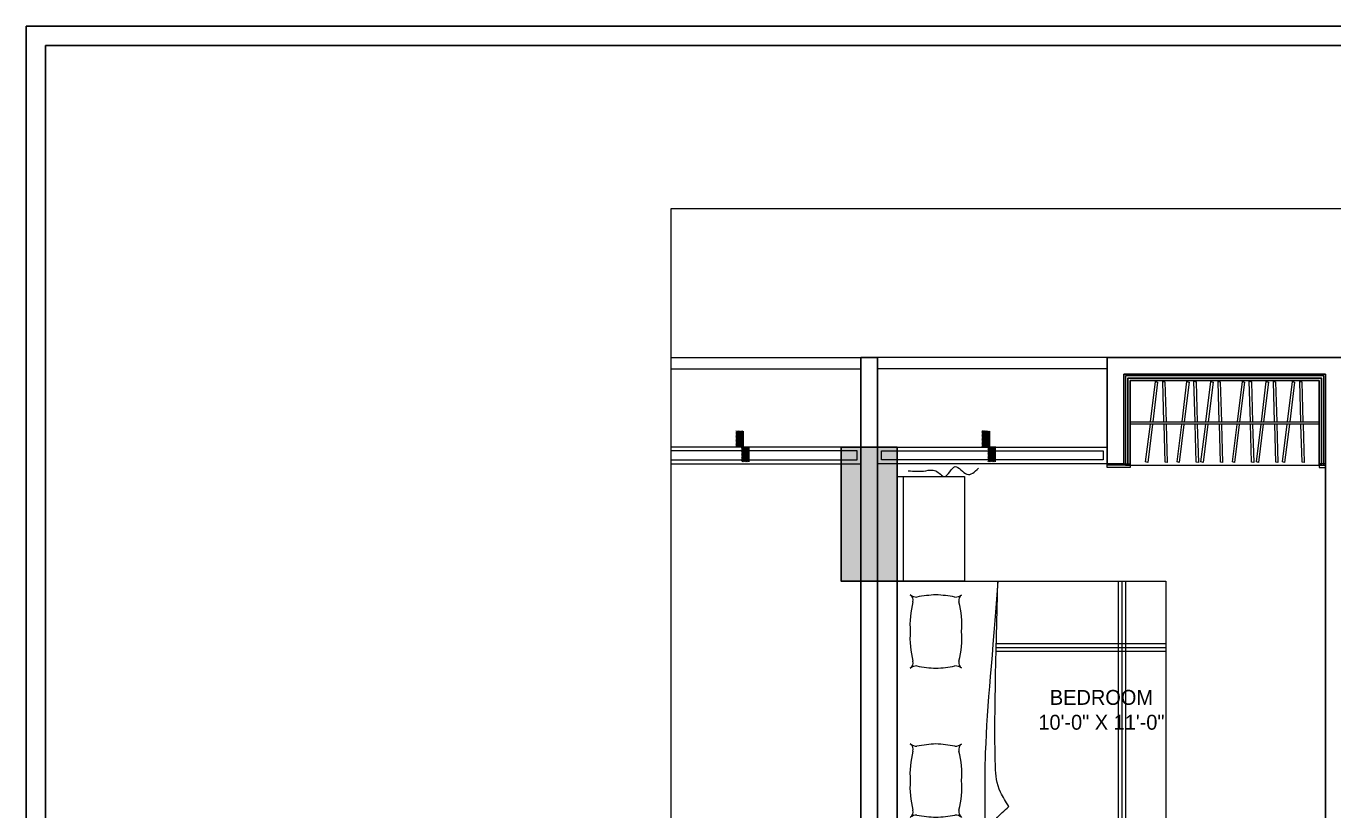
# Model space of a CAD drawing. Header units: inches. Extents: x 50354 to 53215, y -7830 to -6529.
# Drawn here: x 50354.3 to 50704.7, y -6739.6 to -6529.2 of the extents above; entities that cross this region are included whole.
import ezdxf

# ---------------------------------------------------------------- set-up
doc = ezdxf.new("R2010")
doc.units = ezdxf.units.IN
doc.header["$MEASUREMENT"] = 0
for name, color, linetype, lineweight in [('01_AR_furn', 32, 'Continuous', 9), ('FLOORING', 213, 'Continuous', 15), ('FUR', 252, 'Continuous', 18), ('LVL.', 5, 'Continuous', 35), ('SK COLUMN', 7, 'Continuous', 30), ('wall', 7, 'Continuous', 30)]:
    doc.layers.add(name, color=color, linetype=linetype, lineweight=lineweight)
doc.layers.add('FUNITURE', color=7, linetype='Continuous', lineweight=15, true_color=0x7d7673)
for name, color, linetype in [('granite', 16, 'Continuous'), ('TEXT', 7, 'Continuous'), ('WINDOW', 5, 'Continuous')]:
    doc.layers.add(name, color=color, linetype=linetype)
doc.styles.get("Standard").update_dxf_attribs({"font": 'ARLRDBD.TTF', "height": 3})

# ---------------------------------------------------------------- blocks, each defined once
blk = doc.blocks.new('A$C429F5545')
at = {"layer": 'FLOORING', "ltscale": 20}
h = blk.add_hatch(dxfattribs=at)
h.set_pattern_fill('ANSI31', color=256)
h.set_pattern_definition([(45, (-31983.55618, 2830.83705), (-0.08838834765, 0.08838834765), [])])
h.paths.add_polyline_path([(2, 1.78), (0.01, 1.78), (0, 0.78), (1.99, 0.78), (1.99, 1)])
h.paths.add_polyline_path([(4.15, 1), (1.99, 1), (1.99, 0), (4.15, 0)])
at = {"layer": 'FLOORING', "ltscale": 20, "const_width": 0.2}
blk.add_lwpolyline([(0, 1.78), (1.99, 1.78), (1.99, 1), (4.15, 1)], dxfattribs=at)
blk = doc.blocks.new('A$C8c215404')
at = {"layer": '01_AR_furn', "color": 250, "lineweight": 5}
for points in [[(-45.15, -11.02), (-43.82, -0.25), (-43.27, -0.43), (-44.58, -11.02)], [(-41.59, -11.06), (-41.9, -0.21), (-41.33, -0.32), (-41.03, -11.05)], [(-36.74, -11.04), (-35.41, -0.27), (-34.87, -0.45), (-36.18, -11.04)], [(-33.23, -11.03), (-33.54, -0.19), (-32.97, -0.29), (-32.67, -11.03)], [(-30.32, -11.02), (-28.99, -0.25), (-28.44, -0.43), (-29.75, -11.02)], [(-26.76, -11.06), (-27.07, -0.21), (-26.5, -0.32), (-26.19, -11.05)], [(-21.91, -11.04), (-20.58, -0.27), (-20.03, -0.45), (-21.34, -11.04)], [(-18.4, -11.03), (-18.71, -0.19), (-18.14, -0.29), (-17.84, -11.03)], [(-15.49, -11.02), (-14.16, -0.25), (-13.61, -0.43), (-14.92, -11.02)], [(-11.93, -11.06), (-12.24, -0.21), (-11.67, -0.32), (-11.36, -11.05)], [(-8.45, -11.02), (-7.12, -0.25), (-6.57, -0.43), (-7.88, -11.02)], [(-4.9, -11.06), (-5.2, -0.21), (-4.64, -0.32), (-4.33, -11.05)], [(-44.66, -11.71), (-45.94, -21.97), (-46.49, -21.78), (-45.23, -11.71)], [(-41.01, -11.75), (-40.71, -22), (-41.28, -21.89), (-41.57, -11.75)], [(-36.25, -11.73), (-37.53, -21.99), (-38.08, -21.8), (-36.82, -11.73)], [(-32.65, -11.72), (-32.35, -21.97), (-32.92, -21.86), (-33.22, -11.72)], [(-29.83, -11.71), (-31.11, -21.97), (-31.66, -21.78), (-30.39, -11.71)], [(-26.18, -11.75), (-25.88, -22), (-26.45, -21.89), (-26.74, -11.75)], [(-21.42, -11.73), (-22.7, -21.99), (-23.25, -21.8), (-21.99, -11.73)], [(-17.82, -11.72), (-17.52, -21.97), (-18.09, -21.86), (-18.38, -11.72)], [(-14.99, -11.71), (-16.28, -21.97), (-16.83, -21.78), (-15.56, -11.71)], [(-11.35, -11.75), (-11.05, -22), (-11.62, -21.89), (-11.91, -11.75)], [(-7.96, -11.71), (-9.24, -21.97), (-9.79, -21.78), (-8.53, -11.71)], [(-4.31, -11.75), (-4.02, -22), (-4.59, -21.89), (-4.88, -11.75)]]:
    blk.add_lwpolyline(points, dxfattribs=at)
at = {"layer": '01_AR_furn'}
blk.add_lwpolyline([(-50.62, -11.02), (0, -11.01), (0, -11.7), (-50.62, -11.71)], close=True, dxfattribs=at)
blk = doc.blocks.new('A$C1cec415c')
at = {"layer": 'FUR'}
for p, q in [((10.72, 68), (10.72, 0)), ((11.7, 68), (11.7, 0)), ((12.69, 68), (12.69, 0)), ((45.46, 18.7), (0, 18.7)), ((45.42, 17.72), (0, 17.72)), ((45.39, 16.73), (0, 16.73))]:
    blk.add_line(p, q, dxfattribs=at)
at = {"layer": 'FUR', "ltscale": 20}
for points in [[(72, 100.1), (54, 100.1), (54, 68), (72, 68)], [(72, 68), (77.25, 68), (77.25, 100.1), (72, 100.1)], [(0, 68), (72, 68), (72, 0), (0, 0)], [(72, 68), (77.25, 68), (77.25, 0), (72, 0)], [(72, -28.1), (54, -28.1), (54, 0), (72, 0)]]:
    blk.add_lwpolyline(points, close=True, dxfattribs=at)
blk.add_lwpolyline([(72, 68), (72, 100.1)], dxfattribs=at)
at = {"layer": 'FUR'}
for centre, radius, start, end in [((56.65, 65.94), 3.26, 234.113, 268.0814), ((53.73, 61.83), 1.79, 345.8172, 55.5566), ((63.61, 25.61), 37.74, 93.0066, 100.7974), ((59.65, 25.61), 37.74, 79.2026, 86.9934), ((66.61, 65.94), 3.26, 271.9186, 305.887), ((66.61, 65.94), 3.26, 271.9186, 305.887), ((66.61, 65.94), 3.26, 271.9186, 305.887), ((69.53, 61.83), 1.79, 124.4434, 194.1828), ((80.19, 55.14), 25.51, 165.8172, 183.778), ((43.07, 55.14), 25.51, 356.222, 14.1828), ((80.19, 51.78), 25.51, 176.222, 194.1828), ((43.07, 51.78), 25.51, 345.8172, 3.778), ((53.73, 45.09), 1.79, 304.4434, 14.1828), ((56.65, 40.98), 3.26, 91.9186, 125.887), ((63.61, 81.3), 37.74, 259.2026, 266.9934), ((59.65, 81.3), 37.74, 273.0066, 280.7974), ((66.61, 40.98), 3.26, 54.113, 88.0814), ((66.61, 40.98), 3.26, 54.113, 88.0814), ((66.61, 40.98), 3.26, 54.113, 88.0814), ((69.53, 45.09), 1.79, 165.8172, 235.5566), ((80.19, 15.15), 25.51, 165.8172, 183.778), ((56.65, 25.95), 3.26, 234.113, 268.0814), ((53.73, 21.84), 1.79, 345.8172, 55.5566), ((63.61, -14.37), 37.74, 93.0066, 100.7974), ((59.65, -14.37), 37.74, 79.2026, 86.9934), ((66.61, 25.95), 3.26, 271.9186, 305.887), ((66.61, 25.95), 3.26, 271.9186, 305.887), ((66.61, 25.95), 3.26, 271.9186, 305.887), ((69.53, 21.84), 1.79, 124.4434, 194.1828), ((43.07, 15.15), 25.51, 356.222, 14.1828), ((80.19, 11.79), 25.51, 176.222, 194.1828), ((43.07, 11.79), 25.51, 345.8172, 3.778), ((53.73, 5.1), 1.79, 304.4434, 14.1828), ((56.65, 0.99), 3.26, 91.9186, 125.887), ((63.61, 41.31), 37.74, 259.2026, 266.9934), ((59.65, 41.31), 37.74, 273.0066, 280.7974), ((66.61, 0.99), 3.26, 54.113, 88.0814), ((66.61, 0.99), 3.26, 54.113, 88.0814), ((66.61, 0.99), 3.26, 54.113, 88.0814), ((69.53, 5.1), 1.79, 165.8172, 235.5566)]:
    blk.add_arc(centre, radius, start, end, dxfattribs=at)
for points, knots in [([(48.39, 68), (47.75, 68.06), (46.73, 64.45), (43.3, 61.49), (42.06, 60.42)], [0, 0, 0, 0, 8.68982, 13.565889, 13.565889, 13.565889, 13.565889]), ([(45, 0), (46.47, 19.89), (48.92, 41.49), (48.54, 63.21), (48.39, 68)], [0, 0, 0, 0, 39.822879, 66.149382, 66.149382, 66.149382, 66.149382]), ([(42.06, 60.42), (42.9, 59.12), (45.35, 55.28), (46.22, 42.57), (45.55, 20.31), (45, 0)], [0, 0, 0, 0, 4.667193, 13.734324, 55.09667, 55.09667, 55.09667, 55.09667])]:
    blk.add_open_spline(points, degree=3, knots=knots, dxfattribs=at)

msp = doc.modelspace()

# ---------------------------------------------------------------- hatches: boundary and pattern name
at = {"layer": 'SK COLUMN', "lineweight": 30}
h = msp.add_hatch(color=1, dxfattribs=at)
h.dxf.hatch_style = 1
h.paths.add_polyline_path([(50572.68931, -6678.05013), (50587.68931, -6678.05013), (50587.68931, -6642.05013), (50572.68931, -6642.05013)])

# ---------------------------------------------------------------- linework, layer by layer
at = {"layer": 'FUNITURE', "ltscale": 20}
for points in [[(50936.48219, -7353.10895), (50527.15139, -7353.10895), (50527.15139, -6578.04718), (50936.48219, -6578.04718)], [(50587.68931, -6649.95013), (50589.2884, -6649.95013), (50589.2884, -6678.05013), (50587.68931, -6678.05013)]]:
    msp.add_lwpolyline(points, close=True, dxfattribs=at)
for points in [[(50702.03931, -6646.95013), (50702.03931, -6622.95013), (50648.83931, -6622.95013), (50648.83931, -6646.95013), (50643.93931, -6646.95013)], [(50648.83931, -6646.95013), (50702.43931, -6646.95013)]]:
    msp.add_lwpolyline(points, dxfattribs=at)
at = {"layer": 'FUNITURE', "ltscale": 5}
for points in [[(50643.93931, -6646.55013), (50650.12931, -6646.55013), (50650.12931, -6647.55013), (50643.93931, -6647.55013)], [(50702.43931, -6646.55013), (50700.74931, -6646.55013), (50700.74931, -6647.55013), (50702.43931, -6647.55013)]]:
    msp.add_lwpolyline(points, close=True, dxfattribs=at)
at = {"layer": 'FUNITURE', "ltscale": 20}
msp.add_spline([(50590.62624, -6648.41197), (50595.34193, -6648.41197), (50597.99627, -6648.41197), (50600.36907, -6649.95013), (50603.22458, -6647.31166), (50606.38173, -6649.36105), (50609.45828, -6647.75368)], degree=3, dxfattribs=at)
at = {"layer": 'granite', "lineweight": 30}
msp.add_lwpolyline([(50700.74931, -6646.95013), (50701.39931, -6646.95013), (50701.39931, -6623.59013), (50649.47931, -6623.59013), (50649.47931, -6646.95013), (50650.12931, -6646.95013), (50650.12931, -6624.24013), (50700.74931, -6624.24013)], close=True, dxfattribs=at)
at = {"layer": 'SK COLUMN', "lineweight": 30}
msp.add_lwpolyline([(50587.68931, -6642.05013), (50572.68931, -6642.05013), (50572.68931, -6678.05013), (50587.68931, -6678.05013)], close=True, dxfattribs=at)
at = {"layer": 'wall', "lineweight": 0, "ltscale": 20}
for p, q in [((50527.15139, -6618.05013), (50577.93931, -6618.05013)), ((50643.93931, -6618.05013), (50582.43931, -6618.05013)), ((50527.15139, -6621.05013), (50577.93931, -6621.05013)), ((50643.93931, -6621.05013), (50582.43931, -6621.05013))]:
    msp.add_line(p, q, dxfattribs=at)
at = {"layer": 'wall', "ltscale": 20}
for p, q in [((50577.93931, -6642.05013), (50577.93931, -6618.05013)), ((50582.43931, -6618.05013), (50577.93931, -6618.05013)), ((50582.43931, -6642.05013), (50582.43931, -6618.05013)), ((50765.43931, -6618.05013), (50643.93931, -6618.05013)), ((50643.93931, -6618.05013), (50643.93931, -6646.55013)), ((50702.43931, -6622.55013), (50648.43931, -6622.55013)), ((50648.43931, -6622.55013), (50648.43931, -6646.55013)), ((50577.93931, -6642.05013), (50577.93931, -6778.55013)), ((50582.43931, -6642.05013), (50577.93931, -6642.05013)), ((50582.43931, -6642.05013), (50582.43931, -6778.55013)), ((50648.43931, -6646.55013), (50643.93931, -6646.55013)), ((50643.93931, -6646.55013), (50648.43931, -6646.55013))]:
    msp.add_line(p, q, dxfattribs=at)
at = {"layer": 'wall', "color": 251, "lineweight": 30}
for points in [[(50354.27569, -6529.1777), (51035.90519, -6529.1777), (51035.90519, -7511.5992), (50354.27569, -7511.5992)], [(50359.43233, -6534.33434), (51030.74854, -6534.33434), (51030.74854, -7506.44255), (50359.43233, -7506.44255)]]:
    msp.add_lwpolyline(points, close=True, dxfattribs=at)
at = {"layer": 'wall', "ltscale": 20}
msp.add_lwpolyline([(50760.93931, -6622.55013), (50706.93931, -6622.55013), (50706.93931, -6783.05013), (50702.43931, -6783.05013), (50702.43931, -6622.55013)], dxfattribs=at)
at = {"layer": 'WINDOW'}
for points in [[(50527.15139, -6646.55013), (50577.93931, -6646.55013), (50577.93931, -6642.05013), (50527.15139, -6642.05013)], [(50527.15139, -6645.5274), (50576.91658, -6645.5274), (50576.91658, -6643.07285), (50527.15139, -6643.07285)]]:
    msp.add_lwpolyline(points, dxfattribs=at)
for points in [[(50582.43931, -6642.05013), (50643.93931, -6642.05013), (50643.93931, -6646.55013), (50582.43931, -6646.55013)], [(50583.46203, -6643.07285), (50642.91658, -6643.07285), (50642.91658, -6645.5274), (50583.46203, -6645.5274)]]:
    msp.add_lwpolyline(points, close=True, dxfattribs=at)

# ---------------------------------------------------------------- block references
at = {"layer": 'FUNITURE', "ltscale": 20}
msp.add_blockref('A$C8c215404', (50700.74931, -6624.24013), dxfattribs=at)
at = {"layer": 'FUR', "ltscale": 20, "rotation": 180}
msp.add_blockref('A$C1cec415c', (50659.68931, -6678.05013), dxfattribs=at)
at = {"layer": 'LVL.', "ltscale": 20, "xscale": -2, "yscale": 2, "zscale": 2, "rotation": 270}
for p in [(50544.40447, -6646.0225), (50610.40447, -6646.0225)]:
    msp.add_blockref('A$C429F5545', p, dxfattribs=at)

# ---------------------------------------------------------------- texts
at = {"layer": 'TEXT', "ltscale": 20, "insert": (50642.41097, -6712.55013), "char_height": 4, "attachment_point": 5}
msp.add_mtext_dynamic_manual_height_columns('BEDROOM \\P10\'-0" X 11\'-0"', width=36.9601878, gutter_width=1.15, heights=[0], dxfattribs=at)

doc.saveas('drawing.dxf')
